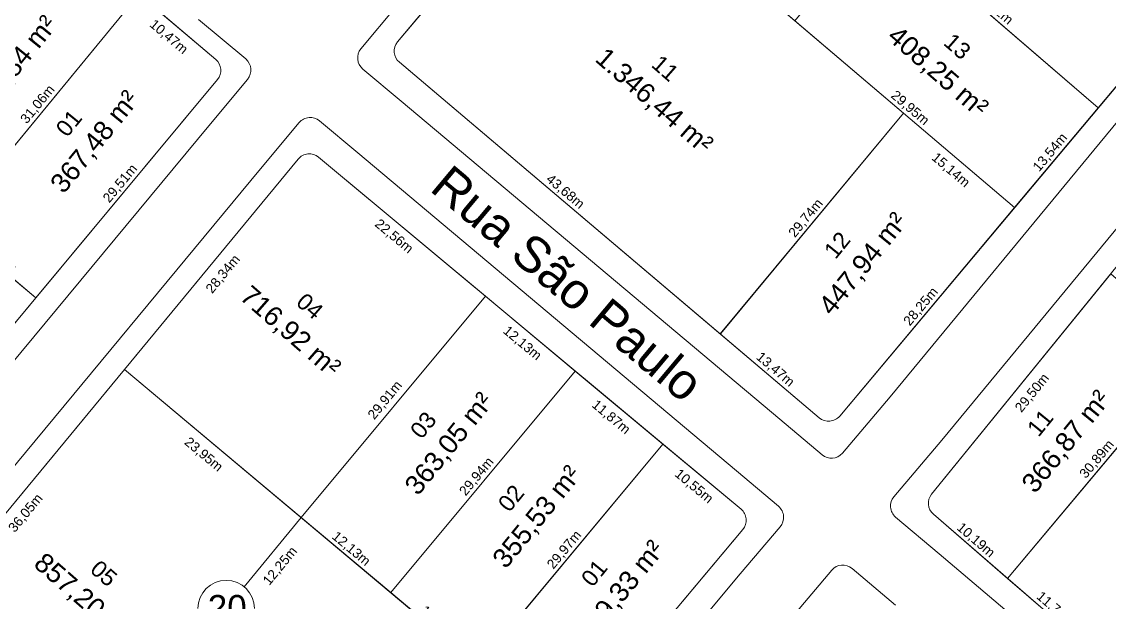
# Model space of a CAD drawing. Header units: metres. Extents: x 3808 to 8215, y 2374 to 6187.
# Drawn here: x 5426.7 to 5539.7, y 3369.6 to 3429.9 of the extents above; entities that cross this region are included whole.
import ezdxf

# ---------------------------------------------------------------- set-up
doc = ezdxf.new("R2010")
doc.units = ezdxf.units.M
for name, color, linetype in [('Areas Lotes', 1, 'Continuous'), ('Calçada', 8, 'Continuous'), ('COTAS', 7, 'Continuous'), ('Lote', 7, 'Continuous'), ('Nome das Ruas', 7, 'Continuous'), ('Nº Lote', 7, 'Continuous'), ('Nº. quadra', 7, 'Continuous'), ('quadras', 7, 'Continuous')]:
    doc.layers.add(name, color=color, linetype=linetype)
doc.styles.add('Arial', font='arial.ttf')
doc.dimstyles.new('Copy(2) of ISO-25', dxfattribs={"dimtxt": 1, "dimasz": 2.5, "dimexe": 1.25, "dimexo": 0.625, "dimgap": 0.2, "dimtad": 1, "dimtoh": 1, "dimlfac": 1, "dimzin": 1, "dimtxsty": 'Arial', "dimblk": 'NONE', "dimcen": 0, "dimse1": 1, "dimse2": 1, "dimsd1": 1, "dimsd2": 1, "dimclrt": 256, "dimaunit": 1, "dimadec": 3, "dimazin": 0, "dimtfac": 1, "dimtmove": 0, "dimatfit": 3, "dimldrblk": 'NONE', "dimfxl": 1, "dimtolj": 1, "dimtzin": 0, "dimarcsym": 0})

# ---------------------------------------------------------------- blocks, each defined once
blk = doc.blocks.new('*D8534')
at = {"layer": 'Defpoints', "color": 0, "linetype": 'Continuous', "transparency": 16777216}
for p in [(5521.41, 3378.73), (5529.12, 3372.07), (5529.12, 3372.07)]:
    blk.add_point(p, dxfattribs=at)
at = {"layer": 'COTAS', "linetype": 'Continuous', "lineweight": 5, "transparency": 16777216, "insert": (5525.79, 3376.01), "char_height": 1, "attachment_point": 5, "rotation": 319.2022, "style": 'Arial'}
blk.add_mtext('\\A1;10,19m', dxfattribs=at)
blk = doc.blocks.new('_None')
blk = doc.blocks.new('*D8535')
at = {"layer": 'Defpoints', "color": 0, "linetype": 'Continuous', "transparency": 16777216}
for p in [(5529.12, 3372.07), (5537.98, 3364.43), (5537.98, 3364.43)]:
    blk.add_point(p, dxfattribs=at)
at = {"layer": 'COTAS', "linetype": 'Continuous', "lineweight": 5, "transparency": 16777216, "insert": (5534.07, 3368.86), "char_height": 1, "attachment_point": 5, "rotation": 319.2022, "style": 'Arial'}
blk.add_mtext('\\A1;11,70m', dxfattribs=at)
blk = doc.blocks.new('*D8546')
at = {"layer": 'Defpoints', "color": 0, "linetype": 'Continuous', "transparency": 16777216}
for p in [(5539.83, 3403.71), (5541.63, 3402.25), (5521.23, 3380.81)]:
    blk.add_point(p, dxfattribs=at)
at = {"layer": 'COTAS', "linetype": 'Continuous', "lineweight": 5, "transparency": 16777216, "insert": (5531.71, 3391.3), "char_height": 1, "attachment_point": 5, "rotation": 50.9135, "style": 'Arial'}
blk.add_mtext('\\A1;29,50m', dxfattribs=at)
blk = doc.blocks.new('*D8563')
at = {"layer": 'Defpoints', "color": 0, "linetype": 'Continuous', "transparency": 16777216}
for p in [(5548.97, 3395.74), (5548.97, 3395.74), (5529.12, 3372.07)]:
    blk.add_point(p, dxfattribs=at)
at = {"layer": 'COTAS', "linetype": 'Continuous', "lineweight": 5, "transparency": 16777216, "insert": (5538.43, 3384.42), "char_height": 1, "attachment_point": 5, "rotation": 50.0222, "style": 'Arial'}
blk.add_mtext('\\A1;30,89m', dxfattribs=at)
blk = doc.blocks.new('*D8564')
at = {"layer": 'Defpoints', "color": 0, "linetype": 'Continuous', "transparency": 16777216}
for p in [(5557.79, 3388.05), (5557.79, 3388.05), (5537.98, 3364.43)]:
    blk.add_point(p, dxfattribs=at)
at = {"layer": 'COTAS', "linetype": 'Continuous', "lineweight": 5, "transparency": 16777216, "insert": (5547.27, 3376.76), "char_height": 1, "attachment_point": 5, "rotation": 50.0222, "style": 'Arial'}
blk.add_mtext('\\A1;30,83m', dxfattribs=at)
blk = doc.blocks.new('*D8593')
at = {"layer": 'Defpoints', "color": 0, "linetype": 'Continuous', "transparency": 16777216}
for p in [(5465.93, 3425.67), (5499.31, 3397.5), (5499.31, 3397.5)]:
    blk.add_point(p, dxfattribs=at)
at = {"layer": 'COTAS', "linetype": 'Continuous', "lineweight": 5, "transparency": 16777216, "insert": (5483.14, 3412.2), "char_height": 1, "attachment_point": 5, "rotation": 319.8394, "style": 'Arial'}
blk.add_mtext('\\A1;43,68m', dxfattribs=at)
blk = doc.blocks.new('*D8594')
at = {"layer": 'Defpoints', "color": 0, "linetype": 'Continuous', "transparency": 16777216}
for p in [(5499.31, 3397.5), (5509.56, 3388.75), (5509.56, 3388.75)]:
    blk.add_point(p, dxfattribs=at)
at = {"layer": 'COTAS', "linetype": 'Continuous', "lineweight": 5, "transparency": 16777216, "insert": (5504.96, 3393.73), "char_height": 1, "attachment_point": 5, "rotation": 319.5032, "style": 'Arial'}
blk.add_mtext('\\A1;13,47m', dxfattribs=at)
blk = doc.blocks.new('*D8595')
at = {"layer": 'Defpoints', "color": 0, "linetype": 'Continuous', "transparency": 16777216}
for p in [(5529.84, 3410.57), (5529.84, 3410.57), (5511.68, 3388.93)]:
    blk.add_point(p, dxfattribs=at)
at = {"layer": 'COTAS', "linetype": 'Continuous', "lineweight": 5, "transparency": 16777216, "insert": (5520.15, 3400.27), "char_height": 1, "attachment_point": 5, "rotation": 49.9983, "style": 'Arial'}
blk.add_mtext('\\A1;28,25m', dxfattribs=at)
blk = doc.blocks.new('*D8596')
at = {"layer": 'Defpoints', "color": 0, "linetype": 'Continuous', "transparency": 16777216}
for p in [(5538.54, 3420.95), (5538.54, 3420.95), (5529.84, 3410.57)]:
    blk.add_point(p, dxfattribs=at)
at = {"layer": 'COTAS', "linetype": 'Continuous', "lineweight": 5, "transparency": 16777216, "insert": (5533.58, 3416.28), "char_height": 1, "attachment_point": 5, "rotation": 49.9983, "style": 'Arial'}
blk.add_mtext('\\A1;13,54m', dxfattribs=at)
blk = doc.blocks.new('*D8597')
at = {"layer": 'Defpoints', "color": 0, "linetype": 'Continuous', "transparency": 16777216}
for p in [(5547.07, 3431.11), (5547.07, 3431.11), (5538.54, 3420.95)]:
    blk.add_point(p, dxfattribs=at)
at = {"layer": 'COTAS', "linetype": 'Continuous', "lineweight": 5, "transparency": 16777216, "insert": (5542.19, 3426.54), "char_height": 1, "attachment_point": 5, "rotation": 49.9983, "style": 'Arial'}
blk.add_mtext('\\A1;13,26m', dxfattribs=at)
blk = doc.blocks.new('*D8602')
at = {"layer": 'Defpoints', "color": 0, "linetype": 'Continuous', "transparency": 16777216}
for p in [(5484.02, 3449.57), (5485.73, 3448.14), (5465.75, 3427.78)]:
    blk.add_point(p, dxfattribs=at)
at = {"layer": 'COTAS', "linetype": 'Continuous', "lineweight": 5, "transparency": 16777216, "insert": (5475.98, 3437.76), "char_height": 1, "attachment_point": 5, "rotation": 50.0265, "style": 'Arial'}
blk.add_mtext('\\A1;28,44m', dxfattribs=at)
blk = doc.blocks.new('*D8614')
at = {"layer": 'Defpoints', "color": 0, "linetype": 'Continuous', "transparency": 16777216}
for p in [(5484.02, 3449.57), (5518.31, 3420.38), (5516.88, 3418.7)]:
    blk.add_point(p, dxfattribs=at)
at = {"layer": 'COTAS', "linetype": 'Continuous', "lineweight": 5, "transparency": 16777216, "insert": (5500.25, 3433.9), "char_height": 1, "attachment_point": 5, "rotation": 319.5997, "style": 'Arial'}
blk.add_mtext('\\A1;45,03m', dxfattribs=at)
blk = doc.blocks.new('*D8615')
at = {"layer": 'Defpoints', "color": 0, "linetype": 'Continuous', "transparency": 16777216}
for p in [(5518.31, 3420.38), (5518.31, 3420.38), (5499.31, 3397.5)]:
    blk.add_point(p, dxfattribs=at)
at = {"layer": 'COTAS', "linetype": 'Continuous', "lineweight": 5, "transparency": 16777216, "insert": (5508.2, 3409.45), "char_height": 1, "attachment_point": 5, "rotation": 50.299, "style": 'Arial'}
blk.add_mtext('\\A1;29,74m', dxfattribs=at)
blk = doc.blocks.new('*D8616')
at = {"layer": 'Defpoints', "color": 0, "linetype": 'Continuous', "transparency": 16777216}
for p in [(5518.31, 3420.38), (5529.84, 3410.57), (5528.44, 3408.92)]:
    blk.add_point(p, dxfattribs=at)
at = {"layer": 'COTAS', "linetype": 'Continuous', "lineweight": 5, "transparency": 16777216, "insert": (5523.19, 3414.44), "char_height": 1, "attachment_point": 5, "rotation": 319.5997, "style": 'Arial'}
blk.add_mtext('\\A1;15,14m', dxfattribs=at)
blk = doc.blocks.new('*D8618')
at = {"layer": 'Defpoints', "color": 0, "linetype": 'Continuous', "transparency": 16777216}
for p in [(5507.03, 3429.99), (5529.84, 3410.57), (5529.84, 3410.57)]:
    blk.add_point(p, dxfattribs=at)
at = {"layer": 'COTAS', "linetype": 'Continuous', "lineweight": 5, "transparency": 16777216, "insert": (5518.96, 3420.89), "char_height": 1, "attachment_point": 5, "rotation": 319.5997, "style": 'Arial'}
blk.add_mtext('\\A1;29,95m', dxfattribs=at)
blk = doc.blocks.new('*D8625')
at = {"layer": 'Defpoints', "color": 0, "linetype": 'Continuous', "transparency": 16777216}
for p in [(5515.78, 3440.52), (5538.54, 3420.95), (5538.54, 3420.95)]:
    blk.add_point(p, dxfattribs=at)
at = {"layer": 'COTAS', "linetype": 'Continuous', "lineweight": 5, "transparency": 16777216, "insert": (5527.68, 3431.34), "char_height": 1, "attachment_point": 5, "rotation": 319.3177, "style": 'Arial'}
blk.add_mtext('\\A1;30,02m', dxfattribs=at)
blk = doc.blocks.new('*D9022')
at = {"layer": 'Defpoints', "color": 0, "linetype": 'Continuous', "transparency": 16777216}
for p in [(5501.62, 3377.14), (5501.62, 3377.14), (5483.29, 3355.32)]:
    blk.add_point(p, dxfattribs=at)
at = {"layer": 'COTAS', "linetype": 'Continuous', "lineweight": 5, "transparency": 16777216, "insert": (5491.84, 3366.74), "char_height": 1, "attachment_point": 5, "rotation": 49.9873, "style": 'Arial'}
blk.add_mtext('\\A1;28,50m', dxfattribs=at)
blk = doc.blocks.new('*D9026')
at = {"layer": 'Defpoints', "color": 0, "linetype": 'Continuous', "transparency": 16777216}
for p in [(5437.37, 3393.76), (5439.25, 3392.21), (5414.41, 3365.97)]:
    blk.add_point(p, dxfattribs=at)
at = {"layer": 'COTAS', "linetype": 'Continuous', "lineweight": 5, "transparency": 16777216, "insert": (5427.15, 3378.82), "char_height": 1, "attachment_point": 5, "rotation": 50.4376, "style": 'Arial'}
blk.add_mtext('\\A1;36,05m', dxfattribs=at)
blk = doc.blocks.new('*D9027')
at = {"layer": 'Defpoints', "color": 0, "linetype": 'Continuous', "transparency": 16777216}
for p in [(5455.42, 3415.61), (5457.3, 3414.06), (5437.37, 3393.76)]:
    blk.add_point(p, dxfattribs=at)
at = {"layer": 'COTAS', "linetype": 'Continuous', "lineweight": 5, "transparency": 16777216, "insert": (5447.66, 3403.64), "char_height": 1, "attachment_point": 5, "rotation": 50.4376, "style": 'Arial'}
blk.add_mtext('\\A1;28,34m', dxfattribs=at)
blk = doc.blocks.new('*D9028')
at = {"layer": 'Defpoints', "color": 0, "linetype": 'Continuous', "transparency": 16777216}
for p in [(5457.54, 3415.81), (5474.88, 3401.37), (5473.5, 3399.72)]:
    blk.add_point(p, dxfattribs=at)
at = {"layer": 'COTAS', "linetype": 'Continuous', "lineweight": 5, "transparency": 16777216, "insert": (5465.35, 3407.56), "char_height": 1, "attachment_point": 5, "rotation": 320.2133, "style": 'Arial'}
blk.add_mtext('\\A1;22,56m', dxfattribs=at)
blk = doc.blocks.new('*D9029')
at = {"layer": 'Defpoints', "color": 0, "linetype": 'Continuous', "transparency": 16777216}
for p in [(5474.88, 3401.37), (5484.2, 3393.61), (5482.83, 3391.96)]:
    blk.add_point(p, dxfattribs=at)
at = {"layer": 'COTAS', "linetype": 'Continuous', "lineweight": 5, "transparency": 16777216, "insert": (5478.68, 3396.46), "char_height": 1, "attachment_point": 5, "rotation": 320.2133, "style": 'Arial'}
blk.add_mtext('\\A1;12,13m', dxfattribs=at)
blk = doc.blocks.new('*D9030')
at = {"layer": 'Defpoints', "color": 0, "linetype": 'Continuous', "transparency": 16777216}
for p in [(5484.2, 3393.61), (5493.32, 3386.01), (5491.95, 3384.36)]:
    blk.add_point(p, dxfattribs=at)
at = {"layer": 'COTAS', "linetype": 'Continuous', "lineweight": 5, "transparency": 16777216, "insert": (5487.9, 3388.78), "char_height": 1, "attachment_point": 5, "rotation": 320.2133, "style": 'Arial'}
blk.add_mtext('\\A1;11,87m', dxfattribs=at)
blk = doc.blocks.new('*D9031')
at = {"layer": 'Defpoints', "color": 0, "linetype": 'Continuous', "transparency": 16777216}
for p in [(5493.32, 3386.01), (5501.43, 3379.26), (5500.05, 3377.61)]:
    blk.add_point(p, dxfattribs=at)
at = {"layer": 'COTAS', "linetype": 'Continuous', "lineweight": 5, "transparency": 16777216, "insert": (5496.51, 3381.6), "char_height": 1, "attachment_point": 5, "rotation": 320.2133, "style": 'Arial'}
blk.add_mtext('\\A1;10,55m', dxfattribs=at)
blk = doc.blocks.new('*D9036')
at = {"layer": 'Defpoints', "color": 0, "linetype": 'Continuous', "transparency": 16777216}
for p in [(5454.34, 3376.91), (5454.44, 3376.83), (5431.91, 3349.46)]:
    blk.add_point(p, dxfattribs=at)
at = {"layer": 'COTAS', "linetype": 'Continuous', "lineweight": 5, "transparency": 16777216, "insert": (5442.48, 3363.71), "char_height": 1, "attachment_point": 5, "rotation": 50.6585, "style": 'Arial'}
blk.add_mtext('\\A1;35,44m', dxfattribs=at)
blk = doc.blocks.new('*D9037')
at = {"layer": 'Defpoints', "color": 0, "linetype": 'Continuous', "transparency": 16777216}
for p in [(5474.59, 3401.6), (5474.88, 3401.37), (5455.73, 3378.39)]:
    blk.add_point(p, dxfattribs=at)
at = {"layer": 'COTAS', "linetype": 'Continuous', "lineweight": 5, "transparency": 16777216, "insert": (5464.49, 3390.55), "char_height": 1, "attachment_point": 5, "rotation": 50.6585, "style": 'Arial'}
blk.add_mtext('\\A1;29,91m', dxfattribs=at)
blk = doc.blocks.new('*D9051')
at = {"layer": 'Defpoints', "color": 0, "linetype": 'Continuous', "transparency": 16777216}
for p in [(5456.27, 3379.06), (5458.1, 3377.55), (5448.48, 3369.6)]:
    blk.add_point(p, dxfattribs=at)
at = {"layer": 'COTAS', "linetype": 'Continuous', "lineweight": 5, "transparency": 16777216, "insert": (5453.59, 3373.33), "char_height": 1, "attachment_point": 5, "rotation": 50.5287, "style": 'Arial'}
blk.add_mtext('\\A1;12,25m', dxfattribs=at)
blk = doc.blocks.new('*D1312')
at = {"layer": 'Defpoints', "color": 0, "linetype": 'Continuous', "transparency": 16777216}
for p in [(5455.73, 3378.39), (5483.29, 3355.32), (5481.79, 3353.52)]:
    blk.add_point(p, dxfattribs=at)
at = {"layer": 'COTAS', "linetype": 'Continuous', "lineweight": 5, "transparency": 16777216, "insert": (5468.52, 3365.67), "char_height": 1, "attachment_point": 5, "rotation": 320.0683, "style": 'Arial'}
blk.add_mtext('\\A1;35,94m', dxfattribs=at)
blk = doc.blocks.new('*D1313')
at = {"layer": 'Defpoints', "color": 0, "linetype": 'Continuous', "transparency": 16777216}
for p in [(5437.37, 3393.76), (5455.73, 3378.39), (5454.24, 3376.6)]:
    blk.add_point(p, dxfattribs=at)
at = {"layer": 'COTAS', "linetype": 'Continuous', "lineweight": 5, "transparency": 16777216, "insert": (5445.57, 3384.9), "char_height": 1, "attachment_point": 5, "rotation": 320.0683, "style": 'Arial'}
blk.add_mtext('\\A1;23,95m', dxfattribs=at)
blk = doc.blocks.new('*D1314')
at = {"layer": 'Defpoints', "color": 0, "linetype": 'Continuous', "transparency": 16777216}
for p in [(5455.73, 3378.39), (5465.04, 3370.6), (5465.04, 3370.6)]:
    blk.add_point(p, dxfattribs=at)
at = {"layer": 'COTAS', "linetype": 'Continuous', "lineweight": 5, "transparency": 16777216, "insert": (5460.9, 3375.11), "char_height": 1, "attachment_point": 5, "rotation": 320.0683, "style": 'Arial'}
blk.add_mtext('\\A1;12,13m', dxfattribs=at)
blk = doc.blocks.new('*D1315')
at = {"layer": 'Defpoints', "color": 0, "linetype": 'Continuous', "transparency": 16777216}
for p in [(5465.04, 3370.6), (5474.14, 3362.98), (5474.14, 3362.98)]:
    blk.add_point(p, dxfattribs=at)
at = {"layer": 'COTAS', "linetype": 'Continuous', "lineweight": 5, "transparency": 16777216, "insert": (5470.1, 3367.41), "char_height": 1, "attachment_point": 5, "rotation": 320.0683, "style": 'Arial'}
blk.add_mtext('\\A1;11,87m', dxfattribs=at)
blk = doc.blocks.new('*D1317')
at = {"layer": 'Defpoints', "color": 0, "linetype": 'Continuous', "transparency": 16777216}
for p in [(5484.2, 3393.61), (5484.2, 3393.61), (5465.04, 3370.6)]:
    blk.add_point(p, dxfattribs=at)
at = {"layer": 'COTAS', "linetype": 'Continuous', "lineweight": 5, "transparency": 16777216, "insert": (5474, 3382.62), "char_height": 1, "attachment_point": 5, "rotation": 50.2105, "style": 'Arial'}
blk.add_mtext('\\A1;29,94m', dxfattribs=at)
blk = doc.blocks.new('*D1318')
at = {"layer": 'Defpoints', "color": 0, "linetype": 'Continuous', "transparency": 16777216}
for p in [(5493.32, 3386.01), (5493.32, 3386.01), (5474.14, 3362.98)]:
    blk.add_point(p, dxfattribs=at)
at = {"layer": 'COTAS', "linetype": 'Continuous', "lineweight": 5, "transparency": 16777216, "insert": (5483.11, 3375.01), "char_height": 1, "attachment_point": 5, "rotation": 50.2105, "style": 'Arial'}
blk.add_mtext('\\A1;29,97m', dxfattribs=at)
blk = doc.blocks.new('*D1329')
at = {"layer": 'Defpoints', "color": 0, "linetype": 'Continuous', "transparency": 16777216}
for p in [(5428.16, 3401.2), (5428.16, 3401.2), (5420.45, 3391.95)]:
    blk.add_point(p, dxfattribs=at)
at = {"layer": 'COTAS', "linetype": 'Continuous', "lineweight": 5, "transparency": 16777216, "insert": (5423.69, 3397.08), "char_height": 1, "attachment_point": 5, "rotation": 50.2062, "style": 'Arial'}
blk.add_mtext('\\A1;12,04m', dxfattribs=at)
blk = doc.blocks.new('*D1330')
at = {"layer": 'Defpoints', "color": 0, "linetype": 'Continuous', "transparency": 16777216}
for p in [(5447.04, 3423.87), (5447.04, 3423.87), (5428.16, 3401.2)]:
    blk.add_point(p, dxfattribs=at)
at = {"layer": 'COTAS', "linetype": 'Continuous', "lineweight": 5, "transparency": 16777216, "insert": (5436.98, 3413.05), "char_height": 1, "attachment_point": 5, "rotation": 50.2062, "style": 'Arial'}
blk.add_mtext('\\A1;29,51m', dxfattribs=at)
blk = doc.blocks.new('*D1351')
at = {"layer": 'Defpoints', "color": 0, "linetype": 'Continuous', "transparency": 16777216}
for p in [(5438.88, 3432.75), (5446.86, 3425.97), (5445.42, 3424.28)]:
    blk.add_point(p, dxfattribs=at)
at = {"layer": 'COTAS', "linetype": 'Continuous', "lineweight": 5, "transparency": 16777216, "insert": (5441.95, 3428.27), "char_height": 1, "attachment_point": 5, "rotation": 319.6712, "style": 'Arial'}
blk.add_mtext('\\A1;10,47m', dxfattribs=at)
blk = doc.blocks.new('*D1356')
at = {"layer": 'Defpoints', "color": 0, "linetype": 'Continuous', "transparency": 16777216}
for p in [(5419.15, 3408.77), (5428.16, 3401.2), (5428.16, 3401.2)]:
    blk.add_point(p, dxfattribs=at)
at = {"layer": 'COTAS', "linetype": 'Continuous', "lineweight": 5, "transparency": 16777216, "insert": (5424.17, 3405.59), "char_height": 1, "attachment_point": 5, "rotation": 319.9571, "style": 'Arial'}
blk.add_mtext('\\A1;11,77m', dxfattribs=at)
blk = doc.blocks.new('*D1373')
at = {"layer": 'Defpoints', "color": 0, "linetype": 'Continuous', "transparency": 16777216}
for p in [(5404.89, 3420.65), (5428.16, 3401.2), (5426.67, 3399.42)]:
    blk.add_point(p, dxfattribs=at)
at = {"layer": 'COTAS', "linetype": 'Continuous', "lineweight": 5, "transparency": 16777216, "insert": (5415.55, 3409.76), "char_height": 1, "attachment_point": 5, "rotation": 320.1111, "style": 'Arial'}
blk.add_mtext('\\A1;30,33m', dxfattribs=at)
blk = doc.blocks.new('*D1376')
at = {"layer": 'Defpoints', "color": 0, "linetype": 'Continuous', "transparency": 16777216}
for p in [(5429.57, 3440.66), (5429.57, 3440.66), (5409.79, 3416.63)]:
    blk.add_point(p, dxfattribs=at)
at = {"layer": 'COTAS', "linetype": 'Continuous', "lineweight": 5, "transparency": 16777216, "insert": (5419.06, 3429.15), "char_height": 1, "attachment_point": 5, "rotation": 50.5521, "style": 'Arial'}
blk.add_mtext('\\A1;31,12m', dxfattribs=at)
blk = doc.blocks.new('*D1377')
at = {"layer": 'Defpoints', "color": 0, "linetype": 'Continuous', "transparency": 16777216}
for p in [(5438.88, 3432.75), (5438.88, 3432.75), (5419.15, 3408.77)]:
    blk.add_point(p, dxfattribs=at)
at = {"layer": 'COTAS', "linetype": 'Continuous', "lineweight": 5, "transparency": 16777216, "insert": (5428.4, 3421.27), "char_height": 1, "attachment_point": 5, "rotation": 50.5521, "style": 'Arial'}
blk.add_mtext('\\A1;31,06m', dxfattribs=at)

msp = doc.modelspace()

# ---------------------------------------------------------------- linework, layer by layer
at = {"layer": 'Calçada', "linetype": 'Continuous', "lineweight": 5}
for p, q in [((5522.281, 3386.433), (5589.677, 3468.065)), ((5449.976, 3426.009), (5445.086, 3430.101)), ((5446.129, 3419.072), (5450.164, 3423.896)), ((5375.921, 3334.44), (5446.129, 3419.072)), ((5455.533, 3419.404), (5451.507, 3414.592)), ((5461.633, 3416.255), (5457.646, 3419.592)), ((5500.967, 3383.235), (5461.633, 3416.255)), ((5451.507, 3414.592), (5381.284, 3329.941)), ((5517.309, 3380.557), (5522.281, 3386.433)), ((5505.323, 3379.554), (5500.967, 3383.235)), ((5522.007, 3374.623), (5517.486, 3378.443)), ((5501.348, 3372.532), (5505.5, 3377.44)), ((5560.482, 3342.106), (5522.007, 3374.623)), ((5432.935, 3290.916), (5501.348, 3372.532)), ((5510.849, 3372.924), (5506.702, 3368.023)), ((5517.488, 3369.276), (5512.962, 3373.101))]:
    msp.add_line(p, q, dxfattribs=at)
at = {"layer": 'Calçada', "linetype": 'Continuous', "lineweight": 5, "flags": 128}
msp.add_lwpolyline([(5511.96, 3385.073, -0.4139916), (5509.847, 3384.896), (5505.476, 3388.589), (5466.13, 3421.62), (5462.136, 3424.962, -0.4141631), (5461.948, 3427.075), (5465.646, 3431.495), (5536.483, 3515.146), (5540.646, 3520.44, -0.4124189), (5542.745, 3520.697), (5547.132, 3517.291), (5585.234, 3485.507), (5589.975, 3481.314, -0.4123343), (5590.111, 3479.204), (5584.341, 3472.596), (5516.91, 3390.923), (5511.96, 3385.073)], format="xyb", dxfattribs=at)
at = {"layer": 'Calçada', "linetype": 'Continuous', "lineweight": 5}
for centre, start, end in [((5449.014, 3424.859), 320.08982, 50.07995), ((5456.683, 3418.442), 50.07995, 140.08982), ((5518.454, 3379.588), 139.762, 229.80541), ((5504.355, 3378.409), 319.762, 49.80541), ((5511.994, 3371.955), 49.80541, 139.762)]:
    msp.add_arc(centre, 1.5, start, end, dxfattribs=at)
at = {"layer": 'Lote', "linetype": 'Continuous', "lineweight": 5}
for p, q in [((5538.545, 3420.948), (5492.912, 3460.174)), ((5484.022, 3449.569), (5529.84, 3410.575)), ((5428.156, 3401.196), (5381.845, 3440.115)), ((5419.148, 3408.766), (5438.881, 3432.748)), ((5518.314, 3420.385), (5499.314, 3397.5)), ((5455.735, 3378.387), (5474.876, 3401.37)), ((5529.122, 3372.074), (5548.967, 3395.744)), ((5483.295, 3355.317), (5437.369, 3393.76)), ((5465.038, 3370.6), (5484.199, 3393.607)), ((5474.138, 3362.982), (5493.319, 3386.012)), ((5449.816, 3371.2), (5455.735, 3378.387))]:
    msp.add_line(p, q, dxfattribs=at)
at = {"layer": 'Lote', "linetype": 'Continuous', "lineweight": 5, "flags": 128}
for points in [[(5515.778, 3440.518), (5538.545, 3420.948), (5547.072, 3431.109), (5523.995, 3450.415)], [(5438.881, 3432.748), (5429.565, 3440.657), (5409.794, 3416.628), (5419.148, 3408.766)], [(5515.778, 3440.518), (5507.033, 3429.985), (5529.84, 3410.575), (5538.545, 3420.948)], [(5420.45, 3391.945), (5428.156, 3401.196), (5404.938, 3420.708), (5397.278, 3411.398)], [(5455.735, 3378.387), (5465.038, 3370.6), (5484.199, 3393.607), (5474.876, 3401.37)], [(5529.122, 3372.074), (5537.979, 3364.43), (5557.787, 3388.054), (5548.967, 3395.744)], [(5493.319, 3386.012), (5484.199, 3393.607), (5465.038, 3370.6), (5474.138, 3362.982)]]:
    msp.add_lwpolyline(points, close=True, dxfattribs=at)
for points in [[(5518.314, 3420.385), (5484.022, 3449.569), (5465.754, 3427.777, 0.4128529), (5465.935, 3425.669), (5499.275, 3397.454)], [(5447.043, 3423.87, 0.4114811), (5446.861, 3425.973), (5438.881, 3432.748), (5419.148, 3408.766), (5428.156, 3401.196)], [(5499.275, 3397.454), (5509.56, 3388.75, 0.4154312), (5511.678, 3388.931), (5529.84, 3410.575), (5518.314, 3420.385)], [(5437.369, 3393.76), (5455.735, 3378.387), (5474.876, 3401.37), (5457.538, 3415.809, 0.4153603), (5455.422, 3415.612)], [(5521.227, 3380.811, 0.4054926), (5521.411, 3378.729), (5529.122, 3372.074), (5548.967, 3395.744), (5539.829, 3403.711)], [(5474.138, 3362.982), (5483.295, 3355.317), (5501.616, 3377.142, 0.4153694), (5501.427, 3379.259), (5493.319, 3386.012)]]:
    msp.add_lwpolyline(points, format="xyb", close=True, dxfattribs=at)
for points in [[(5449.816, 3371.2), (5455.735, 3378.387), (5437.369, 3393.76), (5414.406, 3365.966), (5433.203, 3351.026), (5446.081, 3366.665)], [(5450.21, 3367.057), (5475.528, 3346.065), (5483.295, 3355.317), (5455.735, 3378.387), (5449.816, 3371.2)]]:
    msp.add_lwpolyline(points, dxfattribs=at)
at = {"layer": 'Nº. quadra', "lineweight": 5}
msp.add_arc((5447.949, 3368.932), 2.937, 0, 180, dxfattribs=at)
at = {"layer": 'quadras', "linetype": 'Continuous', "lineweight": 5}
for p, q in [((5540.761, 3517.251), (5465.754, 3427.777)), ((5511.678, 3388.931), (5586.896, 3478.567)), ((5594.776, 3471.356), (5521.227, 3380.811)), ((5446.861, 3425.973), (5403.132, 3463.096)), ((5465.935, 3425.669), (5509.56, 3388.75)), ((5371.407, 3333.068), (5447.043, 3423.87)), ((5455.422, 3415.612), (5380.771, 3325.253)), ((5501.427, 3379.259), (5457.538, 3415.809)), ((5521.411, 3378.729), (5563.881, 3342.073)), ((5426.155, 3287.251), (5501.616, 3377.142))]:
    msp.add_line(p, q, dxfattribs=at)
for centre, start, end in [((5466.904, 3426.814), 140.02647, 229.76018), ((5445.891, 3424.83), 320.20625, 49.67121), ((5456.578, 3414.656), 50.21334, 140.43757), ((5510.529, 3389.895), 229.76018, 319.99828), ((5522.391, 3379.865), 140.91347, 229.20222), ((5500.467, 3378.107), 319.98733, 50.21334)]:
    msp.add_arc(centre, 1.5, start, end, dxfattribs=at)

# ---------------------------------------------------------------- texts
at = {"layer": 'Areas Lotes', "color": 1, "lineweight": 5, "style": 'Arial'}
for s, height, rotation, p in [('379,84 m²', 2.0071, 50.94257, (5422.552, 3419.702)), ('408,25 m²', 2.0071, 318.90341, (5516.499, 3428.136)), ('1.346,44 m²', 2.00712, 318.90341, (5486.146, 3425.862)), ('367,48 m²', 2.0071, 50.94257, (5431.056, 3411.913)), ('447,94 m²', 2.0071, 50.94257, (5510.869, 3399.246)), ('716,92 m²', 2.0071, 318.90341, (5449.229, 3401.147)), ('363,05 m²', 2.0071, 50.94257, (5467.869, 3380.561)), ('366,87 m²', 2.0071, 50.94257, (5531.963, 3380.787)), ('355,53 m²', 2.0071, 50.94257, (5476.989, 3372.966)), ('359,33 m²', 2.0071, 50.94257, (5485.632, 3365.194)), ('857,20 m²', 2.0071, 318.90341, (5427.826, 3373.403))]:
    msp.add_text(s, height=height, rotation=rotation, dxfattribs=at).set_placement(p)
at = {"layer": 'Nome das Ruas', "lineweight": 5, "style": 'Arial'}
msp.add_text('Rua São Paulo', height=3.68425, rotation=320.03046, dxfattribs=at).set_placement((5468.96, 3412.404, 190.804))
at = {"layer": 'Nº Lote', "lineweight": 5, "style": 'Arial'}
for s, rotation, p in [('13', 318.90341, (5522.357, 3427.557, 1.156)), ('11', 318.90341, (5492.004, 3425.283, 1.156)), ('01', 50.94257, (5431.426, 3417.788, 1.156)), ('12', 50.94257, (5511.239, 3405.121, 1.156)), ('04', 318.90341, (5455.086, 3400.568, 1.156)), ('03', 50.94257, (5468.24, 3386.435, 1.156)), ('11', 50.94257, (5532.333, 3386.662, 1.156)), ('02', 50.94257, (5477.36, 3378.841, 1.156)), ('05', 318.90341, (5433.684, 3372.824, 1.156)), ('01', 50.94257, (5486.002, 3371.069, 1.156))]:
    msp.add_text(s, height=1.706, rotation=rotation, dxfattribs=at).set_placement(p)
at = {"layer": 'Nº. quadra', "lineweight": 5, "style": 'Arial'}
msp.add_text('20', height=2.6083, dxfattribs=at).set_placement((5446.028, 3367.736))

# ---------------------------------------------------------------- dimensions: what is measured, and where the dimension line sits
at = {"layer": 'COTAS', "linetype": 'Continuous', "lineweight": 5}
for p1, p2, distance, picture, middle in [((5465.754, 3427.777), (5484.022, 3449.569), -2.228, '*D8602', (5475.982, 3437.756)), ((5484.022, 3449.569), (5518.314, 3420.385), -2.215, '*D8614', (5500.252, 3433.9)), ((5409.794, 3416.628), (5429.565, 3440.657), 0, '*D1376', (5419.061, 3429.151)), ((5515.778, 3440.518), (5538.545, 3420.948), 0, '*D8625', (5527.684, 3431.341)), ((5419.148, 3408.766), (5438.881, 3432.748), 0, '*D1377', (5428.396, 3421.266)), ((5507.033, 3429.985), (5529.84, 3410.575), 0, '*D8618', (5518.956, 3420.89)), ((5465.935, 3425.669), (5499.314, 3397.5), 0, '*D8593', (5483.141, 3412.197)), ((5404.887, 3420.645), (5428.156, 3401.196), -2.316, '*D1373', (5415.55, 3409.758)), ((5499.314, 3397.5), (5518.314, 3420.385), 0, '*D8615', (5508.198, 3409.454)), ((5518.314, 3420.385), (5529.84, 3410.575), -2.168, '*D8616', (5523.191, 3414.439)), ((5457.538, 3415.809), (5474.876, 3401.37), -2.145, '*D9028', (5465.347, 3407.557)), ((5511.678, 3388.931), (5529.84, 3410.575), 0, '*D8595', (5520.145, 3400.268)), ((5521.227, 3380.811), (5539.829, 3403.711), -2.319, '*D8546', (5531.707, 3391.304)), ((5499.314, 3397.5), (5509.56, 3388.75), 0, '*D8594', (5504.957, 3393.734)), ((5529.122, 3372.074), (5548.967, 3395.744), 0, '*D8563', (5538.431, 3384.424)), ((5437.369, 3393.76), (5455.735, 3378.387), -2.33, '*D1313', (5445.571, 3384.901)), ((5465.038, 3370.6), (5484.199, 3393.607), 0, '*D1317', (5474.003, 3382.616)), ((5537.979, 3364.43), (5557.787, 3388.054), 0, '*D8564', (5547.269, 3376.757)), ((5474.138, 3362.982), (5493.319, 3386.012), 0, '*D1318', (5483.113, 3375.009)), ((5448.484, 3369.601), (5456.27, 3379.056), -2.366, '*D9051', (5453.586, 3373.333)), ((5455.735, 3378.387), (5483.295, 3355.317), -2.344, '*D1312', (5468.524, 3365.669)), ((5455.735, 3378.387), (5465.038, 3370.6), 0, '*D1314', (5460.9, 3375.108)), ((5521.411, 3378.729), (5529.122, 3372.074), 0, '*D8534', (5525.79, 3376.008))]:
    dim = msp.add_aligned_dim(p1=p1, p2=p2, distance=distance, dimstyle='Copy(2) of ISO-25', override={"dimpost": 'm'}, dxfattribs=at)
    dim.commit()
    dim.dimension.update_dxf_attribs({"geometry": picture, "text_midpoint": middle})
for base, p1, p2, angle, picture, middle in [((5445.421, 3424.276), (5438.881, 3432.748), (5446.861, 3425.973), 139.67121, '*D1351', (5441.949, 3428.274)), ((5547.072, 3431.109), (5538.545, 3420.948), (5547.072, 3431.109), 229.99828, '*D8597', (5542.195, 3426.544)), ((5447.043, 3423.87), (5428.156, 3401.196), (5447.043, 3423.87), 230.20625, '*D1330', (5436.984, 3413.046)), ((5538.545, 3420.948), (5529.84, 3410.575), (5538.545, 3420.948), 229.99828, '*D8596', (5533.579, 3416.276)), ((5457.304, 3414.057), (5437.369, 3393.76), (5455.422, 3415.612), 230.43757, '*D9027', (5447.66, 3403.642)), ((5428.156, 3401.196), (5419.148, 3408.766), (5428.156, 3401.196), 139.95711, '*D1356', (5424.168, 3405.594)), ((5428.156, 3401.196), (5420.45, 3391.945), (5428.156, 3401.196), 230.20625, '*D1329', (5423.688, 3397.083)), ((5474.591, 3401.604), (5455.735, 3378.387), (5474.876, 3401.37), 230.65852, '*D9037', (5464.491, 3390.546)), ((5482.826, 3391.958), (5474.876, 3401.37), (5484.199, 3393.607), 140.21334, '*D9029', (5478.678, 3396.456)), ((5439.251, 3392.206), (5414.406, 3365.966), (5437.369, 3393.76), 230.43757, '*D9026', (5427.152, 3378.819)), ((5491.946, 3384.364), (5484.199, 3393.607), (5493.319, 3386.012), 140.21334, '*D9030', (5487.899, 3388.776)), ((5500.055, 3377.611), (5493.319, 3386.012), (5501.427, 3379.259), 140.21334, '*D9031', (5496.513, 3381.603)), ((5454.336, 3376.912), (5431.909, 3349.465), (5454.441, 3376.826), 230.65852, '*D9036', (5442.482, 3363.714)), ((5501.616, 3377.142), (5483.295, 3355.317), (5501.616, 3377.142), 229.98733, '*D9022', (5491.842, 3366.745)), ((5537.979, 3364.43), (5529.122, 3372.074), (5537.979, 3364.43), 139.20222, '*D8535', (5534.074, 3368.858)), ((5474.138, 3362.982), (5465.038, 3370.6), (5474.138, 3362.982), 140.06826, '*D1315', (5470.102, 3367.405))]:
    dim = msp.add_linear_dim(base=base, p1=p1, p2=p2, angle=angle, dimstyle='Copy(2) of ISO-25', override={"dimpost": 'm', "dimtmove": 1}, dxfattribs=at)
    dim.commit()
    dim.dimension.update_dxf_attribs({"geometry": picture, "text_midpoint": middle})

doc.saveas('drawing.dxf')
